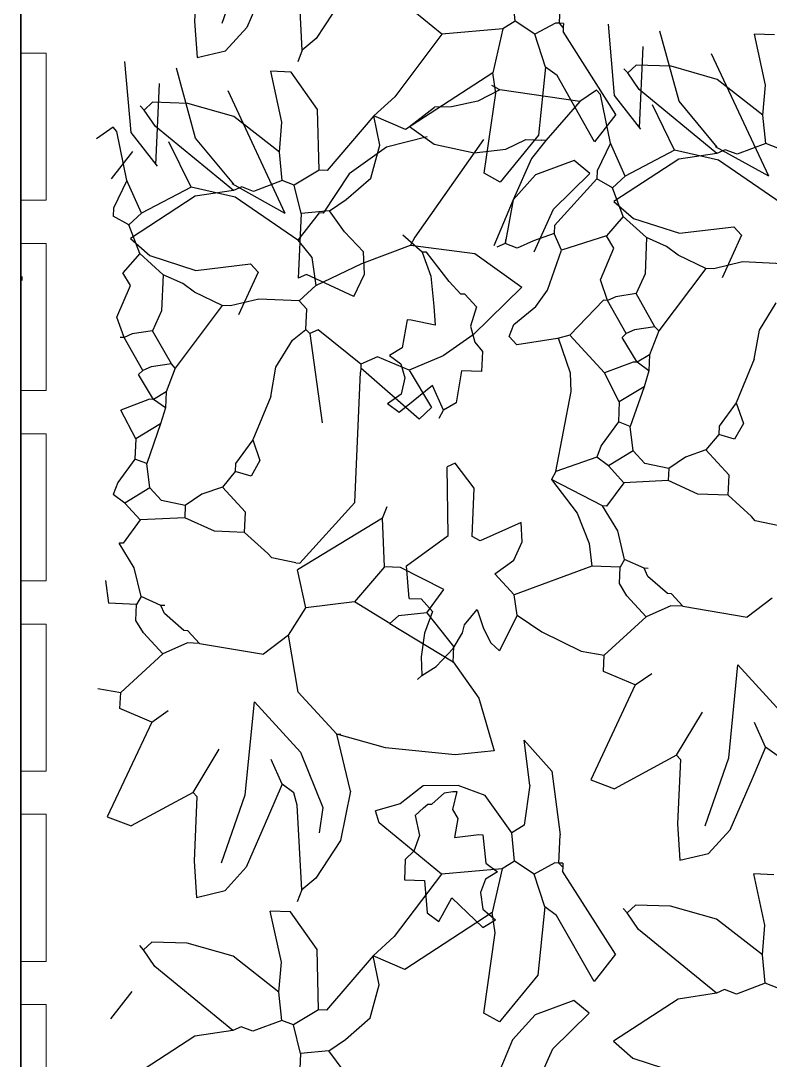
# Model space of a CAD drawing. Header units: inches. Extents: x 140.5 to 186.8, y 19 to 37.2.
# Drawn here: x 157.096 to 157.689, y 31.112 to 31.934 of the extents above; entities that cross this region are included whole.
import ezdxf

# ---------------------------------------------------------------- set-up
doc = ezdxf.new("R2010")
doc.units = ezdxf.units.IN
doc.header["$MEASUREMENT"] = 0
doc.layers.add('A-FURN', color=8, linetype='Continuous', lineweight=18)
doc.layers.add('A-WALL-FULL', color=7, linetype='Continuous', lineweight=35)
doc.layers.add('VERDE_siepe', color=96, linetype='Continuous')

msp = doc.modelspace()

# ---------------------------------------------------------------- linework, layer by layer
at = {"layer": 'A-FURN'}
for p, q in [((157.09596, 31.79255), (157.09596, 31.90891)), ((157.09596, 31.90891), (157.11596, 31.90891)), ((157.11596, 31.79255), (157.11596, 31.90891)), ((157.09596, 31.79255), (157.11596, 31.79255)), ((157.09596, 31.64197), (157.09596, 31.75832)), ((157.09596, 31.75832), (157.11596, 31.75832)), ((157.11596, 31.64197), (157.11596, 31.75832)), ((157.09596, 31.64197), (157.11596, 31.64197)), ((157.09596, 31.49138), (157.09596, 31.60774)), ((157.09596, 31.60774), (157.11596, 31.60774)), ((157.11596, 31.49138), (157.11596, 31.60774)), ((157.09596, 31.49138), (157.11596, 31.49138)), ((157.09596, 31.34079), (157.09596, 31.45715)), ((157.09596, 31.45715), (157.11596, 31.45715)), ((157.11596, 31.34079), (157.11596, 31.45715)), ((157.09596, 31.34079), (157.11596, 31.34079)), ((157.09596, 31.19021), (157.09596, 31.30656)), ((157.09596, 31.30656), (157.11596, 31.30656)), ((157.11596, 31.19021), (157.11596, 31.30656)), ((157.09596, 31.19021), (157.11596, 31.19021)), ((157.09596, 31.03962), (157.09596, 31.15598)), ((157.09596, 31.15598), (157.11596, 31.15598)), ((157.11596, 31.03962), (157.11596, 31.15598))]:
    msp.add_line(p, q, dxfattribs=at)
at = {"layer": 'A-WALL-FULL'}
msp.add_line((157.09596, 33.56732), (157.09596, 21.59633), dxfattribs=at)
at = {"layer": 'VERDE_siepe'}
for p, q in [((157.25534, 31.9327), (157.274, 31.98643)), ((157.23574, 31.98516), (157.23352, 31.93419)), ((157.31871, 31.91132), (157.31525, 31.97851)), ((157.29253, 31.96992), (157.27479, 31.92919)), ((157.42923, 31.92383), (157.37992, 31.96428)), ((157.48714, 31.93407), (157.48492, 31.95651)), ((157.52218, 31.93254), (157.52315, 31.95484)), ((157.34954, 31.95043), (157.32981, 31.92051)), ((157.23352, 31.93419), (157.23545, 31.90537)), ((157.27479, 31.92919), (157.25804, 31.91077)), ((157.48714, 31.93407), (157.4773, 31.92811)), ((157.50264, 31.92382), (157.48714, 31.93407)), ((157.51899, 31.93268), (157.50264, 31.92382)), ((157.52218, 31.93254), (157.51899, 31.93268)), ((157.52537, 31.9324), (157.52218, 31.93254)), ((157.52523, 31.92922), (157.52218, 31.93254)), ((157.52523, 31.92922), (157.52509, 31.92603)), ((157.52537, 31.9324), (157.52523, 31.92922)), ((157.56064, 31.93177), (157.56554, 31.87542)), ((157.32981, 31.92051), (157.31871, 31.91132)), ((157.42923, 31.92383), (157.39196, 31.87437)), ((157.4773, 31.92811), (157.42923, 31.92383)), ((157.4773, 31.92811), (157.4694, 31.89335)), ((157.51109, 31.89791), (157.50264, 31.92382)), ((157.56691, 31.86037), (157.52509, 31.92603)), ((157.6168, 31.87085), (157.60164, 31.92636)), ((157.6924, 31.92331), (157.67648, 31.924)), ((157.68519, 31.88354), (157.67648, 31.924)), ((157.58553, 31.84983), (157.58833, 31.91417)), ((157.23545, 31.90537), (157.25804, 31.91077)), ((157.31871, 31.91132), (157.31511, 31.9019)), ((157.64236, 31.90862), (157.68749, 31.81174)), ((157.17806, 31.90239), (157.18295, 31.84604)), ((157.23421, 31.84147), (157.21905, 31.89698)), ((157.51109, 31.89791), (157.50555, 31.84389)), ((157.52037, 31.89113), (157.51109, 31.89791)), ((157.57618, 31.89326), (157.57313, 31.89658)), ((157.58283, 31.89935), (157.57618, 31.89326)), ((157.61059, 31.89852), (157.58283, 31.89935)), ((157.647, 31.88814), (157.61059, 31.89852)), ((157.30981, 31.89393), (157.29389, 31.89462)), ((157.3026, 31.85416), (157.29389, 31.89462)), ((157.33087, 31.86428), (157.30981, 31.89393)), ((157.4694, 31.89335), (157.40041, 31.84848)), ((157.47189, 31.87728), (157.4694, 31.89335)), ((157.55002, 31.83875), (157.52037, 31.89113)), ((157.58518, 31.8801), (157.57618, 31.89326)), ((157.68326, 31.85986), (157.647, 31.88814)), ((157.20294, 31.82046), (157.20575, 31.8848)), ((157.47497, 31.87972), (157.45756, 31.87086)), ((157.47497, 31.87972), (157.46873, 31.88318)), ((157.53841, 31.87056), (157.47497, 31.87972)), ((157.55157, 31.87957), (157.53841, 31.87056)), ((157.55462, 31.87624), (157.55157, 31.87957)), ((157.64682, 31.82953), (157.58518, 31.8801)), ((157.68326, 31.85986), (157.68519, 31.88354)), ((157.25977, 31.87924), (157.3049, 31.78236)), ((157.39196, 31.87437), (157.37533, 31.85915)), ((157.46274, 31.81383), (157.47189, 31.87728)), ((157.56251, 31.83759), (157.55462, 31.87624)), ((157.56554, 31.87542), (157.58643, 31.84878)), ((157.19359, 31.86388), (157.19054, 31.8672)), ((157.20024, 31.86998), (157.19359, 31.86388)), ((157.20259, 31.85072), (157.19359, 31.86388)), ((157.22801, 31.86914), (157.20024, 31.86998)), ((157.26441, 31.85876), (157.22801, 31.86914)), ((157.33197, 31.81635), (157.33087, 31.86428)), ((157.40348, 31.85091), (157.42329, 31.86601)), ((157.4368, 31.86631), (157.42329, 31.86601)), ((157.45756, 31.87086), (157.4368, 31.86631)), ((157.53841, 31.87056), (157.51153, 31.83982)), ((157.61334, 31.83218), (157.59576, 31.86806)), ((157.64706, 31.83444), (157.6168, 31.87085)), ((157.30067, 31.83049), (157.26441, 31.85876)), ((157.37533, 31.85915), (157.33835, 31.81607)), ((157.38013, 31.83613), (157.37533, 31.85915)), ((157.40041, 31.84848), (157.37533, 31.85915)), ((157.56691, 31.86037), (157.55002, 31.83875)), ((157.68547, 31.83742), (157.68326, 31.85986)), ((157.16899, 31.85019), (157.15582, 31.84119)), ((157.17203, 31.84687), (157.16899, 31.85019)), ((157.17992, 31.80822), (157.17203, 31.84687)), ((157.26423, 31.80015), (157.20259, 31.85072)), ((157.30067, 31.83049), (157.3026, 31.85416)), ((157.40348, 31.85091), (157.42295, 31.83692)), ((157.18295, 31.84604), (157.20384, 31.8194)), ((157.23076, 31.8028), (157.21317, 31.83869)), ((157.26448, 31.80507), (157.23421, 31.84147)), ((157.41764, 31.84254), (157.38535, 31.83437)), ((157.46223, 31.84059), (157.40779, 31.76317)), ((157.50555, 31.84389), (157.47521, 31.80691)), ((157.4799, 31.8328), (157.4956, 31.84051)), ((157.4956, 31.84051), (157.50834, 31.83996)), ((157.51153, 31.83982), (157.50014, 31.82538)), ((157.51153, 31.83982), (157.50834, 31.83996)), ((157.18432, 31.83099), (157.16743, 31.80938)), ((157.30288, 31.80804), (157.30067, 31.83048)), ((157.38535, 31.83437), (157.35571, 31.81332)), ((157.37285, 31.81006), (157.38013, 31.83613)), ((157.42295, 31.83692), (157.45464, 31.83009)), ((157.45464, 31.83009), (157.4799, 31.8328)), ((157.56251, 31.83759), (157.55198, 31.8157)), ((157.57414, 31.81155), (157.56251, 31.83759)), ((157.61334, 31.83218), (157.57414, 31.81155)), ((157.64812, 31.82429), (157.61334, 31.83218)), ((157.64554, 31.83507), (157.68749, 31.81174)), ((157.65333, 31.83243), (157.64682, 31.82953)), ((157.66275, 31.82883), (157.65333, 31.83243)), ((157.68547, 31.83742), (157.66275, 31.82883)), ((157.69489, 31.83381), (157.68547, 31.83742)), ((157.50014, 31.82538), (157.48558, 31.79275)), ((157.53394, 31.82381), (157.50333, 31.81249)), ((157.54627, 31.8137), (157.53394, 31.82381)), ((157.6166, 31.82497), (157.56536, 31.79158)), ((157.64682, 31.82953), (157.6166, 31.82497)), ((157.6977, 31.7902), (157.64812, 31.82429)), ((157.33197, 31.81635), (157.3123, 31.80444)), ((157.33835, 31.81607), (157.33197, 31.81635)), ((157.47521, 31.80691), (157.46274, 31.81383)), ((157.51751, 31.78549), (157.54627, 31.8137)), ((157.55198, 31.8157), (157.5517, 31.80934)), ((157.17992, 31.80822), (157.16939, 31.78633)), ((157.19155, 31.78217), (157.17992, 31.80822)), ((157.26295, 31.80569), (157.3049, 31.78236)), ((157.30288, 31.80804), (157.28016, 31.79946)), ((157.3123, 31.80444), (157.30288, 31.80804)), ((157.35571, 31.81332), (157.3352, 31.7823)), ((157.3533, 31.79307), (157.37285, 31.81006)), ((157.50333, 31.81249), (157.48558, 31.79275)), ((157.5517, 31.80934), (157.51818, 31.77249)), ((157.56416, 31.80241), (157.5517, 31.80934)), ((157.57414, 31.81155), (157.56416, 31.80241)), ((157.23076, 31.8028), (157.19155, 31.78217)), ((157.26553, 31.79491), (157.23076, 31.8028)), ((157.26423, 31.80015), (157.23401, 31.79559)), ((157.27074, 31.80306), (157.26423, 31.80015)), ((157.28016, 31.79946), (157.27074, 31.80306)), ((157.3177, 31.78186), (157.3123, 31.80444)), ((157.57275, 31.77969), (157.56416, 31.80241)), ((157.23401, 31.79559), (157.18277, 31.76221)), ((157.31511, 31.76082), (157.26553, 31.79491)), ((157.34014, 31.78407), (157.3533, 31.79307)), ((157.48558, 31.79275), (157.47034, 31.75635)), ((157.48558, 31.79275), (157.47925, 31.75823)), ((157.56536, 31.79158), (157.58073, 31.77814)), ((157.16939, 31.78633), (157.16911, 31.77996)), ((157.19155, 31.78217), (157.18158, 31.77303)), ((157.33202, 31.78243), (157.31511, 31.76082)), ((157.3177, 31.78186), (157.31548, 31.73088)), ((157.34014, 31.78407), (157.3177, 31.78186)), ((157.3352, 31.7823), (157.33202, 31.78243)), ((157.35219, 31.76759), (157.34014, 31.78407)), ((157.50207, 31.75178), (157.51751, 31.78549)), ((157.18158, 31.77303), (157.16911, 31.77996)), ((157.19016, 31.75031), (157.18158, 31.77303)), ((157.51818, 31.77249), (157.5179, 31.76612)), ((157.57275, 31.77969), (157.55931, 31.76431)), ((157.59117, 31.76292), (157.57275, 31.77969)), ((157.58073, 31.77814), (157.61712, 31.76631)), ((157.36724, 31.75167), (157.35219, 31.76759)), ((157.41369, 31.75151), (157.39832, 31.76494)), ((157.5179, 31.76612), (157.50169, 31.76044)), ((157.52371, 31.7531), (157.5179, 31.76612)), ((157.55931, 31.76431), (157.52371, 31.7531)), ((157.56527, 31.75448), (157.55931, 31.76431)), ((157.61712, 31.76631), (157.66025, 31.77149)), ((157.66634, 31.76483), (157.6509, 31.73112)), ((157.66634, 31.76483), (157.66025, 31.77149)), ((157.18278, 31.7622), (157.19814, 31.74877)), ((157.31511, 31.76082), (157.32618, 31.74714)), ((157.36591, 31.74247), (157.40433, 31.75693)), ((157.40779, 31.76317), (157.40433, 31.75693)), ((157.40433, 31.75693), (157.45532, 31.7503)), ((157.47925, 31.75823), (157.47273, 31.75532)), ((157.47939, 31.76141), (157.47925, 31.75823)), ((157.48867, 31.75463), (157.47925, 31.75823)), ((157.50169, 31.76044), (157.48867, 31.75463)), ((157.59117, 31.76292), (157.58992, 31.73425)), ((157.60683, 31.75585), (157.59117, 31.76292)), ((157.19016, 31.75031), (157.17673, 31.73494)), ((157.20858, 31.73355), (157.19016, 31.75031)), ((157.19814, 31.74877), (157.23453, 31.73693)), ((157.368, 31.73405), (157.36724, 31.75167)), ((157.41688, 31.75137), (157.41369, 31.75151)), ((157.41369, 31.75151), (157.42036, 31.73233)), ((157.43502, 31.72824), (157.41688, 31.75137)), ((157.45532, 31.7503), (157.49255, 31.72376)), ((157.51274, 31.72122), (157.52371, 31.7531)), ((157.5546, 31.7294), (157.56527, 31.75448)), ((157.61611, 31.74907), (157.60683, 31.75585)), ((157.63799, 31.73854), (157.61611, 31.74907)), ((157.23453, 31.73693), (157.27766, 31.74211)), ((157.28375, 31.73546), (157.27766, 31.74211)), ((157.32618, 31.74714), (157.32952, 31.72509)), ((157.32952, 31.72509), (157.36591, 31.74247)), ((157.66694, 31.74366), (157.64437, 31.73826)), ((157.69881, 31.74227), (157.66694, 31.74366)), ((157.0968, 31.73203), (157.09666, 31.72885)), ((157.18268, 31.7251), (157.17673, 31.73494)), ((157.20858, 31.73355), (157.20733, 31.70487)), ((157.22424, 31.72648), (157.20858, 31.73355)), ((157.28375, 31.73546), (157.26831, 31.70175)), ((157.32198, 31.73379), (157.31548, 31.73088)), ((157.35952, 31.71619), (157.32198, 31.73379)), ((157.35952, 31.71619), (157.368, 31.73405)), ((157.42036, 31.73233), (157.42276, 31.70878)), ((157.58992, 31.73425), (157.58286, 31.71859)), ((157.63799, 31.73854), (157.60073, 31.68908)), ((157.64437, 31.73826), (157.63799, 31.73854)), ((157.17201, 31.70002), (157.18268, 31.7251)), ((157.23352, 31.71969), (157.22424, 31.72648)), ((157.32952, 31.72509), (157.31622, 31.71289)), ((157.44416, 31.71826), (157.43502, 31.72824)), ((157.49255, 31.72376), (157.45404, 31.68586)), ((157.56027, 31.7132), (157.5546, 31.7294)), ((157.2554, 31.70916), (157.23352, 31.71969)), ((157.44735, 31.71812), (157.44416, 31.71826)), ((157.45039, 31.71479), (157.44735, 31.71812)), ((157.50361, 31.70853), (157.51274, 31.72122)), ((157.56679, 31.7161), (157.56027, 31.7132)), ((157.58286, 31.71859), (157.56679, 31.7161)), ((157.59767, 31.69242), (157.58286, 31.71859)), ((157.2554, 31.70916), (157.21814, 31.65971)), ((157.26178, 31.70889), (157.2554, 31.70916)), ((157.28435, 31.71428), (157.26178, 31.70889)), ((157.31622, 31.71289), (157.28435, 31.71428)), ((157.32231, 31.70625), (157.31622, 31.71289)), ((157.42276, 31.70878), (157.42394, 31.6936)), ((157.45039, 31.71479), (157.45649, 31.70815)), ((157.45649, 31.70815), (157.45177, 31.69279)), ((157.48603, 31.69409), (157.50361, 31.70853)), ((157.55709, 31.71334), (157.53035, 31.68578)), ((157.56027, 31.7132), (157.55709, 31.71334)), ((157.5751, 31.68701), (157.56027, 31.7132)), ((157.68042, 31.6898), (157.69364, 31.71121)), ((157.17769, 31.68382), (157.17201, 31.70002)), ((157.20733, 31.70487), (157.20027, 31.68922)), ((157.32161, 31.69031), (157.32231, 31.70625)), ((157.31105, 31.68184), (157.32161, 31.69031)), ((157.32467, 31.68699), (157.32161, 31.69031)), ((157.40177, 31.69776), (157.39761, 31.6756)), ((157.40496, 31.69762), (157.40177, 31.69776)), ((157.42394, 31.6936), (157.40496, 31.69762)), ((157.45177, 31.69279), (157.45522, 31.6801)), ((157.48242, 31.68467), (157.48603, 31.69409)), ((157.59767, 31.69242), (157.58161, 31.68992)), ((157.60073, 31.68908), (157.59767, 31.69242)), ((157.17769, 31.68382), (157.1745, 31.68396)), ((157.1842, 31.68673), (157.17769, 31.68382)), ((157.19251, 31.65764), (157.17769, 31.68382)), ((157.20027, 31.68922), (157.1842, 31.68673)), ((157.21509, 31.66304), (157.20027, 31.68922)), ((157.33117, 31.6899), (157.32467, 31.68699)), ((157.32467, 31.68699), (157.33435, 31.61634)), ((157.36511, 31.66288), (157.33117, 31.6899)), ((157.45404, 31.68586), (157.43029, 31.66931)), ((157.48852, 31.67802), (157.48242, 31.68467)), ((157.52065, 31.683), (157.48852, 31.67802)), ((157.53035, 31.68578), (157.52065, 31.683)), ((157.53101, 31.65553), (157.52136, 31.68322)), ((157.55777, 31.65585), (157.53035, 31.68578)), ((157.57177, 31.68397), (157.5751, 31.68701)), ((157.58368, 31.6643), (157.57177, 31.68397)), ((157.58161, 31.68992), (157.5751, 31.68701)), ((157.60073, 31.68908), (157.59352, 31.67025)), ((157.67636, 31.66663), (157.68042, 31.6898)), ((157.29783, 31.66042), (157.31105, 31.68184)), ((157.39761, 31.6756), (157.38777, 31.66964)), ((157.45522, 31.6801), (157.46133, 31.67282)), ((157.37813, 31.6687), (157.36511, 31.66288)), ((157.40321, 31.65803), (157.37813, 31.6687)), ((157.38777, 31.66964), (157.39677, 31.66302)), ((157.43029, 31.66931), (157.40321, 31.65803)), ((157.46133, 31.67282), (157.46064, 31.65689)), ((157.59352, 31.67025), (157.58368, 31.6643)), ((157.59352, 31.67025), (157.59296, 31.65751)), ((157.67636, 31.66663), (157.66208, 31.63215)), ((157.18919, 31.65459), (157.19251, 31.65764)), ((157.19902, 31.66054), (157.19251, 31.65764)), ((157.21509, 31.66304), (157.19902, 31.66054)), ((157.21814, 31.65971), (157.21093, 31.64087)), ((157.21814, 31.65971), (157.21509, 31.66304)), ((157.29377, 31.63726), (157.29783, 31.66042)), ((157.36497, 31.65969), (157.36483, 31.65651)), ((157.36511, 31.66288), (157.36497, 31.65969)), ((157.4111, 31.61938), (157.36497, 31.65969)), ((157.39677, 31.66302), (157.39972, 31.65198)), ((157.40321, 31.65803), (157.42107, 31.62852)), ((157.44471, 31.65758), (157.44041, 31.63224)), ((157.46064, 31.65689), (157.44471, 31.65758)), ((157.5805, 31.66444), (157.55777, 31.65585)), ((157.58368, 31.6643), (157.5805, 31.66444)), ((157.59296, 31.65751), (157.58368, 31.6643)), ((157.59296, 31.65751), (157.58922, 31.6449)), ((157.20109, 31.63492), (157.18919, 31.65459)), ((157.36033, 31.55328), (157.36483, 31.65651)), ((157.39972, 31.65198), (157.39687, 31.63902)), ((157.5316, 31.64103), (157.53101, 31.65553)), ((157.56955, 31.63299), (157.55777, 31.65585)), ((157.21093, 31.64087), (157.20109, 31.63492)), ((157.21093, 31.64087), (157.21037, 31.62813)), ((157.42185, 31.64581), (157.39539, 31.62462)), ((157.43058, 31.62628), (157.42185, 31.64581)), ((157.51926, 31.57772), (157.5316, 31.64103)), ((157.58922, 31.6449), (157.56955, 31.63299)), ((157.58922, 31.6449), (157.57828, 31.61345)), ((157.19791, 31.63506), (157.17519, 31.62647)), ((157.20109, 31.63492), (157.19791, 31.63506)), ((157.21037, 31.62813), (157.20109, 31.63492)), ((157.29377, 31.63726), (157.27949, 31.60277)), ((157.39687, 31.63902), (157.38611, 31.63141)), ((157.56955, 31.63299), (157.56886, 31.61706)), ((157.18696, 31.60361), (157.17519, 31.62647)), ((157.21037, 31.62813), (157.20664, 31.61553)), ((157.39539, 31.62462), (157.38611, 31.63141)), ((157.42107, 31.62852), (157.4111, 31.61938)), ((157.42711, 31.62004), (157.43058, 31.62628)), ((157.44041, 31.63224), (157.43058, 31.62628)), ((157.66208, 31.63215), (157.64851, 31.61359)), ((157.66208, 31.63215), (157.66776, 31.61594)), ((157.56886, 31.61706), (157.55527, 31.5985)), ((157.57828, 31.61345), (157.56886, 31.61706)), ((157.20664, 31.61553), (157.18696, 31.60361)), ((157.20664, 31.61553), (157.19569, 31.58408)), ((157.58063, 31.5942), (157.57828, 31.61345)), ((157.64851, 31.61359), (157.64823, 31.60721)), ((157.66776, 31.61594), (157.66083, 31.60348)), ((157.18696, 31.60361), (157.18627, 31.58769)), ((157.27949, 31.60277), (157.26592, 31.58421)), ((157.27949, 31.60277), (157.28517, 31.58656)), ((157.64823, 31.60721), (157.63811, 31.59489)), ((157.66083, 31.60348), (157.64823, 31.60721)), ((157.55527, 31.5985), (157.55167, 31.58908)), ((157.58063, 31.5942), (157.56095, 31.58229)), ((157.58977, 31.58422), (157.58063, 31.5942)), ((157.63811, 31.59489), (157.6219, 31.58921)), ((157.6564, 31.57494), (157.63811, 31.59489)), ((157.18627, 31.58769), (157.17269, 31.56913)), ((157.19569, 31.58408), (157.18627, 31.58769)), ((157.19804, 31.56482), (157.19569, 31.58408)), ((157.26592, 31.58421), (157.26564, 31.57784)), ((157.28517, 31.58656), (157.27824, 31.5741)), ((157.43974, 31.58439), (157.43324, 31.58147)), ((157.45484, 31.56457), (157.43974, 31.58439)), ((157.55167, 31.58908), (157.51926, 31.57772)), ((157.56095, 31.58229), (157.55167, 31.58908)), ((157.60874, 31.58021), (157.58977, 31.58422)), ((157.6219, 31.58921), (157.60874, 31.58021)), ((157.26564, 31.57784), (157.25553, 31.56551)), ((157.27824, 31.5741), (157.26564, 31.57784)), ((157.43406, 31.52718), (157.43324, 31.58147)), ((157.51926, 31.57772), (157.51579, 31.57149)), ((157.57314, 31.56899), (157.56095, 31.58229)), ((157.60874, 31.58021), (157.60833, 31.57065)), ((157.17269, 31.56913), (157.16909, 31.55971)), ((157.55638, 31.55057), (157.51579, 31.57149)), ((157.51579, 31.57149), (157.5362, 31.54481)), ((157.57314, 31.56899), (157.55956, 31.55043)), ((157.60833, 31.57065), (157.57314, 31.56899)), ((157.63176, 31.56), (157.60833, 31.57065)), ((157.6557, 31.55901), (157.6564, 31.57494)), ((157.17837, 31.55291), (157.16909, 31.55971)), ((157.19804, 31.56482), (157.17837, 31.55291)), ((157.20718, 31.55485), (157.19804, 31.56482)), ((157.23931, 31.55983), (157.22616, 31.55083)), ((157.25553, 31.56551), (157.23931, 31.55983)), ((157.27381, 31.54556), (157.25553, 31.56551)), ((157.45317, 31.52634), (157.45484, 31.56457)), ((157.6557, 31.55901), (157.63176, 31.56)), ((157.67412, 31.54224), (157.6557, 31.55901)), ((157.19055, 31.53962), (157.17837, 31.55291)), ((157.22616, 31.55083), (157.20718, 31.55485)), ((157.22616, 31.55083), (157.22574, 31.54127)), ((157.31675, 31.50539), (157.36033, 31.55328)), ((157.56829, 31.5309), (157.55638, 31.55057)), ((157.55956, 31.55043), (157.55638, 31.55057)), ((157.27311, 31.52963), (157.27381, 31.54556)), ((157.38213, 31.54084), (157.38574, 31.55026)), ((157.5362, 31.54481), (157.5456, 31.52095)), ((157.67717, 31.53892), (157.67412, 31.54224)), ((157.19055, 31.53962), (157.17698, 31.52106)), ((157.22574, 31.54127), (157.19055, 31.53962)), ((157.24918, 31.53062), (157.22574, 31.54127)), ((157.38213, 31.54084), (157.3148, 31.50005)), ((157.38366, 31.50247), (157.38213, 31.54084)), ((157.49196, 31.53742), (157.45941, 31.52287)), ((157.49282, 31.52208), (157.49196, 31.53742)), ((157.69615, 31.5349), (157.67717, 31.53892)), ((157.27311, 31.52963), (157.24918, 31.53062)), ((157.29154, 31.51286), (157.27311, 31.52963)), ((157.40109, 31.50307), (157.43406, 31.52718)), ((157.45941, 31.52287), (157.45317, 31.52634)), ((157.57369, 31.50831), (157.56829, 31.5309)), ((157.1857, 31.50152), (157.17379, 31.52119)), ((157.17698, 31.52106), (157.17379, 31.52119)), ((157.48606, 31.50772), (157.49282, 31.52208)), ((157.5456, 31.52095), (157.54792, 31.50306)), ((157.29458, 31.50954), (157.29154, 31.51286)), ((157.31356, 31.50552), (157.29458, 31.50954)), ((157.1911, 31.47894), (157.1857, 31.50152)), ((157.31356, 31.50552), (157.31675, 31.50539)), ((157.38366, 31.50247), (157.3601, 31.47477)), ((157.3964, 31.50191), (157.38366, 31.50247)), ((157.43075, 31.48445), (157.3964, 31.50191)), ((157.40316, 31.47744), (157.40109, 31.50307)), ((157.47104, 31.49683), (157.48606, 31.50772)), ((157.54792, 31.50306), (157.48628, 31.48021)), ((157.57022, 31.50209), (157.54792, 31.50306)), ((157.56967, 31.48934), (157.57022, 31.50209)), ((157.57369, 31.50831), (157.57022, 31.50209)), ((157.58934, 31.50125), (157.57369, 31.50831)), ((157.59253, 31.50111), (157.58934, 31.50125)), ((157.59225, 31.49474), (157.58934, 31.50125)), ((157.32159, 31.47006), (157.3148, 31.50005)), ((157.48628, 31.48021), (157.47104, 31.49683)), ((157.60762, 31.4813), (157.59225, 31.49474)), ((157.16301, 31.49157), (157.16534, 31.47368)), ((157.57562, 31.4795), (157.56967, 31.48934)), ((157.1911, 31.47894), (157.18763, 31.47271)), ((157.20675, 31.47188), (157.1911, 31.47894)), ((157.40316, 31.47744), (157.41272, 31.47703)), ((157.41272, 31.47703), (157.42186, 31.46705)), ((157.41717, 31.46589), (157.43075, 31.48445)), ((157.48877, 31.46413), (157.48628, 31.48021)), ((157.59086, 31.46288), (157.57562, 31.4795)), ((157.61081, 31.48116), (157.60762, 31.4813)), ((157.61996, 31.47119), (157.61081, 31.48116)), ((157.69046, 31.47769), (157.67065, 31.46259)), ((157.18763, 31.47271), (157.16534, 31.47368)), ((157.18708, 31.45996), (157.18763, 31.47271)), ((157.20994, 31.47174), (157.20675, 31.47188)), ((157.20967, 31.46536), (157.20675, 31.47188)), ((157.30787, 31.44831), (157.32159, 31.47006)), ((157.3601, 31.47477), (157.32159, 31.47006)), ((157.38808, 31.45758), (157.3601, 31.47477)), ((157.44694, 31.45638), (157.45705, 31.46871)), ((157.45705, 31.46871), (157.4622, 31.45364)), ((157.6104, 31.47161), (157.59086, 31.46288)), ((157.61996, 31.47119), (157.6104, 31.47161)), ((157.61996, 31.47119), (157.67065, 31.46259)), ((157.19304, 31.45012), (157.18708, 31.45996)), ((157.22503, 31.45193), (157.20967, 31.46536)), ((157.39473, 31.46368), (157.38808, 31.45758)), ((157.41717, 31.46589), (157.39473, 31.46368)), ((157.42186, 31.46705), (157.41535, 31.44982)), ((157.41717, 31.46589), (157.43837, 31.43943)), ((157.48877, 31.46413), (157.47478, 31.43601)), ((157.48877, 31.46413), (157.50816, 31.45105)), ((157.59086, 31.46288), (157.55761, 31.4324)), ((157.22823, 31.45179), (157.22503, 31.45193)), ((157.23737, 31.44181), (157.22823, 31.45179)), ((157.38808, 31.45758), (157.43815, 31.4271)), ((157.44547, 31.45026), (157.44694, 31.45638)), ((157.4622, 31.45364), (157.46785, 31.44225)), ((157.20828, 31.4335), (157.19304, 31.45012)), ((157.30787, 31.44831), (157.28806, 31.43321)), ((157.31549, 31.40329), (157.30787, 31.44831)), ((157.41535, 31.44982), (157.41269, 31.43117)), ((157.43816, 31.43768), (157.44547, 31.45026)), ((157.50816, 31.45105), (157.53942, 31.43561)), ((157.22781, 31.44223), (157.20828, 31.4335)), ((157.23737, 31.44181), (157.22781, 31.44223)), ((157.23737, 31.44181), (157.28806, 31.43321)), ((157.42465, 31.42361), (157.43816, 31.43768)), ((157.43837, 31.43943), (157.43781, 31.42669)), ((157.46785, 31.44225), (157.47478, 31.43601)), ((157.53942, 31.43561), (157.55761, 31.4324)), ((157.20828, 31.4335), (157.17502, 31.40303)), ((157.41269, 31.43117), (157.41326, 31.41635)), ((157.43815, 31.4271), (157.4584, 31.39837)), ((157.55705, 31.41966), (157.55761, 31.4324)), ((157.41326, 31.41635), (157.42465, 31.42361)), ((157.58213, 31.40899), (157.55705, 31.41966)), ((157.65613, 31.35125), (157.66342, 31.42496)), ((157.66342, 31.42496), (157.69978, 31.38506)), ((157.41326, 31.41635), (157.40994, 31.41331)), ((157.58213, 31.40899), (157.59529, 31.41799)), ((157.15684, 31.40624), (157.17502, 31.40303)), ((157.17446, 31.39029), (157.17502, 31.40303)), ((157.34596, 31.37004), (157.31549, 31.40329)), ((157.58213, 31.40899), (157.54694, 31.33392)), ((157.27354, 31.32187), (157.28083, 31.39558)), ((157.28083, 31.39558), (157.31719, 31.35568)), ((157.4584, 31.39837), (157.47041, 31.3568)), ((157.19954, 31.37962), (157.17446, 31.39029)), ((157.19954, 31.37962), (157.2127, 31.38862)), ((157.61482, 31.3533), (157.63546, 31.38751)), ((157.19954, 31.37962), (157.16435, 31.30454)), ((157.68532, 31.3598), (157.6766, 31.37933)), ((157.34596, 31.37004), (157.34915, 31.3699)), ((157.35676, 31.32488), (157.34596, 31.37004)), ((157.38451, 31.35908), (157.34596, 31.37004)), ((157.49887, 31.32962), (157.49428, 31.36517)), ((157.49428, 31.36517), (157.51625, 31.34076)), ((157.23223, 31.32392), (157.25287, 31.35814)), ((157.31719, 31.35568), (157.33502, 31.31205)), ((157.43956, 31.35375), (157.38451, 31.35908)), ((157.47041, 31.3568), (157.43956, 31.35375)), ((157.61482, 31.3533), (157.56577, 31.32671)), ((157.61482, 31.3533), (157.61786, 31.34998)), ((157.68532, 31.3598), (157.67465, 31.33473)), ((157.6946, 31.35302), (157.68532, 31.3598)), ((157.30273, 31.33042), (157.29401, 31.34996)), ((157.61786, 31.34998), (157.61564, 31.299)), ((157.63746, 31.29751), (157.65613, 31.35125)), ((157.51625, 31.34076), (157.52268, 31.29028)), ((157.30273, 31.33042), (157.29207, 31.30536)), ((157.31202, 31.32364), (157.30273, 31.33042)), ((157.41438, 31.32908), (157.39608, 31.31495)), ((157.44204, 31.32934), (157.41438, 31.32908)), ((157.4634, 31.32159), (157.44204, 31.32934)), ((157.49887, 31.32962), (157.49429, 31.29791)), ((157.54694, 31.33392), (157.56577, 31.32671)), ((157.67465, 31.33473), (157.65691, 31.294)), ((157.23223, 31.32392), (157.18319, 31.29733)), ((157.23223, 31.32392), (157.23527, 31.3206)), ((157.23527, 31.3206), (157.23305, 31.26963)), ((157.25487, 31.26814), (157.27354, 31.32187)), ((157.31478, 31.31394), (157.31202, 31.32364)), ((157.35676, 31.32488), (157.34907, 31.28587)), ((157.42125, 31.31453), (157.43123, 31.32367)), ((157.43123, 31.32367), (157.43784, 31.32474)), ((157.44104, 31.3246), (157.43762, 31.31033)), ((157.43784, 31.32474), (157.44104, 31.3246)), ((157.48445, 31.29195), (157.4634, 31.32159)), ((157.31824, 31.24676), (157.31478, 31.31394)), ((157.33502, 31.31205), (157.3321, 31.29204)), ((157.39608, 31.31495), (157.37668, 31.30942)), ((157.41475, 31.31161), (157.41807, 31.31467)), ((157.41807, 31.31467), (157.42125, 31.31453)), ((157.16435, 31.30454), (157.18319, 31.29733)), ((157.29207, 31.30536), (157.27433, 31.26463)), ((157.37945, 31.29972), (157.37668, 31.30942)), ((157.41475, 31.31161), (157.40809, 31.30553)), ((157.40809, 31.30553), (157.41146, 31.28982)), ((157.43762, 31.31033), (157.44175, 31.30322)), ((157.42876, 31.25927), (157.37945, 31.29972)), ((157.44175, 31.30322), (157.43926, 31.2882)), ((157.49429, 31.29791), (157.48445, 31.29195)), ((157.61564, 31.299), (157.61757, 31.27019)), ((157.41146, 31.28982), (157.40692, 31.27748)), ((157.43926, 31.2882), (157.45851, 31.29055)), ((157.45851, 31.29055), (157.4617, 31.29041)), ((157.4617, 31.29041), (157.46391, 31.26798)), ((157.48667, 31.26951), (157.48445, 31.29195)), ((157.52171, 31.26798), (157.52268, 31.29028)), ((157.65691, 31.294), (157.64016, 31.27558)), ((157.34907, 31.28587), (157.32934, 31.25594)), ((157.40019, 31.27075), (157.3995, 31.25482)), ((157.40692, 31.27748), (157.40019, 31.27075)), ((157.61757, 31.27019), (157.64016, 31.27558)), ((157.23305, 31.26963), (157.23498, 31.24081)), ((157.27433, 31.26463), (157.25757, 31.24621)), ((157.47683, 31.26355), (157.42876, 31.25927)), ((157.46391, 31.26798), (157.47319, 31.26118)), ((157.47683, 31.26355), (157.46893, 31.22879)), ((157.48667, 31.26951), (157.47683, 31.26355)), ((157.50218, 31.25926), (157.48667, 31.26951)), ((157.51853, 31.26812), (157.50218, 31.25926)), ((157.52171, 31.26798), (157.51853, 31.26812)), ((157.5249, 31.26784), (157.52171, 31.26798)), ((157.52476, 31.26466), (157.52171, 31.26798)), ((157.52476, 31.26466), (157.52462, 31.26147)), ((157.5249, 31.26784), (157.52476, 31.26466)), ((157.32934, 31.25594), (157.31824, 31.24676)), ((157.42876, 31.25927), (157.39149, 31.20981)), ((157.3995, 31.25482), (157.41543, 31.25413)), ((157.46365, 31.25537), (157.45976, 31.24463)), ((157.47319, 31.26118), (157.46365, 31.25537)), ((157.51062, 31.23335), (157.50218, 31.25926)), ((157.56645, 31.19581), (157.52462, 31.26147)), ((157.69193, 31.25874), (157.67601, 31.25944)), ((157.68472, 31.21898), (157.67601, 31.25944)), ((157.23498, 31.24081), (157.25757, 31.24621)), ((157.31824, 31.24676), (157.31464, 31.23734)), ((157.41543, 31.25413), (157.4175, 31.22851)), ((157.42678, 31.22171), (157.43717, 31.24041)), ((157.43717, 31.24041), (157.46169, 31.217)), ((157.45976, 31.24463), (157.46147, 31.23147)), ((157.30935, 31.22937), (157.29342, 31.23006)), ((157.30213, 31.1896), (157.29342, 31.23006)), ((157.46147, 31.23147), (157.47153, 31.22295)), ((157.51062, 31.23335), (157.50508, 31.17933)), ((157.5199, 31.22657), (157.51062, 31.23335)), ((157.57571, 31.22869), (157.57266, 31.23202)), ((157.58236, 31.23479), (157.57571, 31.22869)), ((157.61013, 31.23396), (157.58236, 31.23479)), ((157.64653, 31.22358), (157.61013, 31.23396)), ((157.33041, 31.19972), (157.30935, 31.22937)), ((157.46893, 31.22879), (157.39994, 31.18391)), ((157.4175, 31.22851), (157.42678, 31.22171)), ((157.46169, 31.217), (157.47153, 31.22295)), ((157.47142, 31.21272), (157.46893, 31.22879)), ((157.54955, 31.17419), (157.5199, 31.22657)), ((157.58471, 31.21554), (157.57571, 31.22869)), ((157.68279, 31.1953), (157.64653, 31.22358)), ((157.64635, 31.16497), (157.58471, 31.21554)), ((157.68279, 31.1953), (157.68472, 31.21898)), ((157.19977, 31.20542), (157.19312, 31.19932)), ((157.22754, 31.20458), (157.19977, 31.20542)), ((157.39149, 31.20981), (157.37486, 31.19458)), ((157.46227, 31.14927), (157.47142, 31.21272)), ((157.19312, 31.19932), (157.19008, 31.20264)), ((157.20212, 31.18616), (157.19312, 31.19932)), ((157.26394, 31.1942), (157.22754, 31.20458)), ((157.3315, 31.15179), (157.33041, 31.19972)), ((157.3002, 31.16592), (157.26394, 31.1942)), ((157.3002, 31.16592), (157.30213, 31.1896)), ((157.37486, 31.19458), (157.33788, 31.15151)), ((157.37966, 31.17156), (157.37486, 31.19458)), ((157.39994, 31.18391), (157.37486, 31.19458)), ((157.56645, 31.19581), (157.54955, 31.17419)), ((157.685, 31.17286), (157.68279, 31.1953)), ((157.26376, 31.13559), (157.20212, 31.18616)), ((157.50508, 31.17933), (157.47474, 31.14235)), ((157.685, 31.17286), (157.66228, 31.16427)), ((157.69442, 31.16925), (157.685, 31.17286)), ((157.18386, 31.16643), (157.16696, 31.14482)), ((157.30241, 31.14348), (157.3002, 31.16592)), ((157.37238, 31.1455), (157.37966, 31.17156)), ((157.64635, 31.16497), (157.61613, 31.1604)), ((157.65287, 31.16787), (157.64635, 31.16497)), ((157.66228, 31.16427), (157.65287, 31.16787)), ((157.53347, 31.15925), (157.50286, 31.14793)), ((157.5458, 31.14914), (157.53347, 31.15925)), ((157.61613, 31.1604), (157.56489, 31.12702)), ((157.3315, 31.15179), (157.31183, 31.13987)), ((157.33788, 31.15151), (157.3315, 31.15179)), ((157.47474, 31.14235), (157.46227, 31.14927)), ((157.50286, 31.14793), (157.48511, 31.12819)), ((157.51704, 31.12093), (157.5458, 31.14914)), ((157.30241, 31.14348), (157.2797, 31.1349)), ((157.31183, 31.13987), (157.30241, 31.14348)), ((157.31723, 31.1173), (157.31183, 31.13987)), ((157.35283, 31.12851), (157.37238, 31.1455)), ((157.23355, 31.13103), (157.1823, 31.09765)), ((157.26376, 31.13559), (157.23355, 31.13103)), ((157.27028, 31.1385), (157.26376, 31.13559)), ((157.2797, 31.1349), (157.27028, 31.1385)), ((157.33967, 31.11951), (157.35283, 31.12851)), ((157.48511, 31.12819), (157.46988, 31.09179)), ((157.5649, 31.12702), (157.58027, 31.11358)), ((157.31723, 31.1173), (157.31501, 31.06632)), ((157.33967, 31.11951), (157.31723, 31.1173)), ((157.35172, 31.10303), (157.33967, 31.11951)), ((157.5016, 31.08722), (157.51704, 31.12093)), ((157.58027, 31.11358), (157.61665, 31.10175))]:
    msp.add_line(p, q, dxfattribs=at)
msp.add_arc((157.36033, 31.55328), 0.000000399, 317.3475, 357.15048, dxfattribs=at)

doc.saveas('drawing.dxf')
